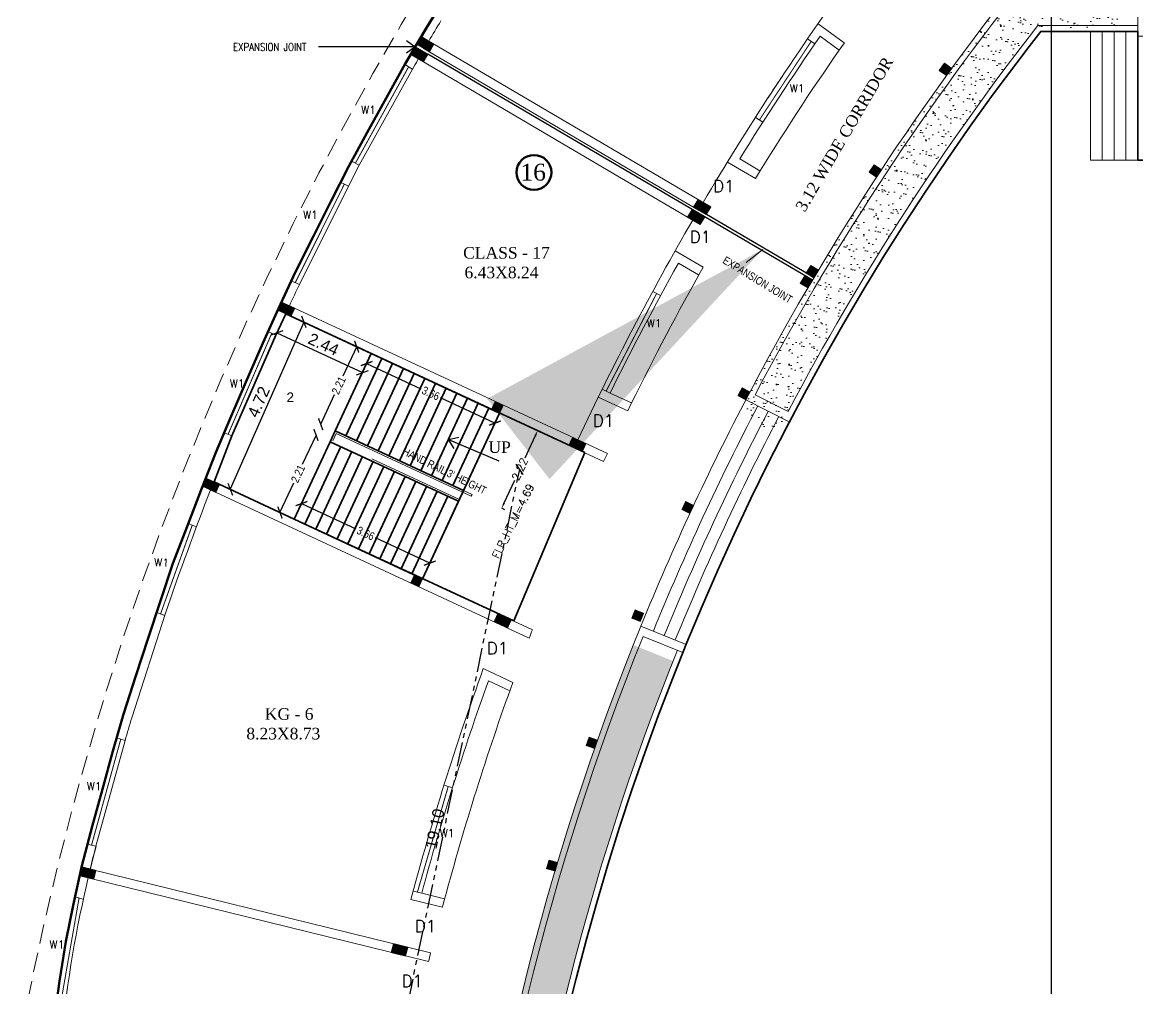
# Model space of a CAD drawing. Header units: metres. Extents: x 43 to 977, y 102 to 459.
# Drawn here: x 414.6 to 443.44, y 182.45 to 207.45 of the extents above; entities that cross this region are included whole.
import ezdxf

# ---------------------------------------------------------------- set-up
doc = ezdxf.new("R2010")
doc.units = ezdxf.units.M
doc.header["$MEASUREMENT"] = 0
doc.header["$PDMODE"] = 3
doc.linetypes.add('HIDDEN', pattern=[0.375, 0.25, -0.125])
doc.linetypes.add('PHANTOM2', pattern=[1.25, 0.625, -0.125, 0.125, -0.125, 0.125, -0.125])
doc.layers.get('0').update_dxf_attribs({"lineweight": 0})
doc.layers.get('Defpoints').update_dxf_attribs({"lineweight": 0})
for name, color, linetype, lineweight in [('BLK_1_FLR_0_BLT_UP_AREA_DEDUCT_EXISTING', 4, 'Continuous', 35), ('BLK_1_FLR_0_EXIT_WIDTH_STAIR', 4, 'Continuous', 35), ('BLK_1_FLR_0_STAIR_2', 4, 'Continuous', 35), ('BLK_1_FLR_0_STAIR_2_FLIGHT_1', 4, 'Continuous', 35), ('BLK_1_FLR_0_STAIR_2_FLIGHT_2', 4, 'Continuous', 35), ('BLK_1_FLR_0_STAIR_2_LANDING_1', 4, 'Continuous', 35), ('Column', 1, 'Continuous', 0), ('DIST_EXIT', 7, 'Continuous', 35), ('FURN', 30, 'Continuous', 0), ('HAT', 1, 'Continuous', 0), ('hatch', 7, 'Continuous', 0), ('Layer3', 5, 'Continuous', 0), ('main wall', 150, 'Continuous', 0), ('RTEXT', 4, 'Continuous', 0), ('Staircase', 140, 'Continuous', 0), ('TE', 9, 'Continuous', 0), ('TEXT', 130, 'Continuous', 0), ('WAL', 6, 'Continuous', 0), ('WALL', 7, 'Continuous', 0), ('WIN', 13, 'Continuous', 0)]:
    doc.layers.add(name, color=color, linetype=linetype, lineweight=lineweight)
doc.layers.add('BLK_1_FLR_0_BLT_UP_AREA_EXISTING', color=15, linetype='Continuous')
doc.styles.add('ARIAL', font='arial.ttf')
doc.styles.add('ARIAL NARROW', font='')
doc.styles.add('RTEXT', font='arial.ttf', dxfattribs={"width": 0.8, "height": 8})
doc.styles.get("Standard").update_dxf_attribs({"font": 'romans.shx'})
doc.styles.add('style2', font='romantic.ttf')
doc.styles.add('style4', font='swissek.ttf')
doc.styles.add('visa', font='swissc.ttf')
doc.styles.get('ARIAL NARROW').set_extended_font_data('Lydian BT')
doc.dimstyles.new('Copy of o3 400', dxfattribs={"dimscale": 0.23, "dimtxt": 0.9, "dimasz": 1, "dimexe": 5, "dimexo": 9, "dimgap": 0.23, "dimtad": 0, "dimlfac": 4, "dimzin": 3, "dimdsep": 46, "dimtxsty": 'visa', "dimblk": 'ARCHTICK', "dimcen": 0.09, "dimse1": 1, "dimse2": 1, "dimclrd": 7, "dimclre": 256, "dimclrt": 7, "dimadec": 0, "dimazin": 0, "dimtfac": 0.23, "dimtofl": 0, "dimtmove": 2, "dimatfit": 1, "dimldrblk": 'ARCHTICK', "dimfxl": 0, "dimtolj": 1, "dimtzin": 0, "dimarcsym": 0})
doc.dimstyles.new('Copy(2) of S-2', dxfattribs={"dimtxt": 10.5, "dimasz": 8, "dimexe": 2, "dimexo": 50, "dimgap": 5, "dimtad": 0, "dimtoh": 1, "dimdec": 1, "dimzin": 0, "dimdsep": 46, "dimlunit": 4, "dimtxsty": 'ARIAL NARROW', "dimcen": 0.09, "dimdle": 3, "dimse1": 1, "dimse2": 1, "dimclrd": 7, "dimclre": 13, "dimclrt": 7, "dimadec": 0, "dimazin": 0, "dimtfac": 1, "dimtdec": 1, "dimtofl": 0, "dimtmove": 0, "dimatfit": 3, "dimfxl": 0, "dimtolj": 1, "dimtzin": 0, "dimlwd": 13, "dimarcsym": 0})
doc.dimstyles.new('o3', dxfattribs={"dimscale": 0.23, "dimtxt": 0.9, "dimasz": 1, "dimexe": 5, "dimexo": 9, "dimgap": 0.23, "dimtad": 0, "dimzin": 3, "dimdsep": 46, "dimtxsty": 'visa', "dimblk": 'ARCHTICK', "dimcen": 0.09, "dimse1": 1, "dimse2": 1, "dimclrd": 7, "dimclre": 256, "dimclrt": 7, "dimadec": 0, "dimazin": 0, "dimtfac": 0.23, "dimtofl": 0, "dimtmove": 2, "dimatfit": 1, "dimldrblk": 'ARCHTICK', "dimfxl": 0, "dimtolj": 1, "dimtzin": 0, "dimarcsym": 0})
doc.dimstyles.new('OPEN SPACE', dxfattribs={"dimtxt": 0.3, "dimasz": 0.23, "dimexe": 0.1875, "dimexo": 0.0625, "dimgap": 0.09, "dimtad": 3, "dimzin": 0, "dimdsep": 46, "dimtxsty": 'ARIAL', "dimblk": 'OBLIQUE', "dimcen": 0.09, "dimse1": 1, "dimse2": 1, "dimclrd": 6, "dimclre": 6, "dimclrt": 7, "dimadec": 0, "dimazin": 0, "dimtfac": 0.5, "dimtix": 1, "dimtmove": 0, "dimatfit": 3, "dimfxl": 0, "dimtolj": 1, "dimtzin": 0, "dimarcsym": 0})
doc.dimstyles.new('STANDARD$0', dxfattribs={"dimtxt": 7, "dimasz": 3, "dimexe": 3, "dimexo": 1, "dimgap": 1.5, "dimtad": 1, "dimdec": 1, "dimzin": 1, "dimdsep": 46, "dimlunit": 4, "dimtxsty": 'Standard', "dimblk": 'OBLIQUE', "dimcen": 0.09375, "dimdle": 1, "dimclrd": 8, "dimclre": 8, "dimclrt": 7, "dimadec": 1, "dimazin": 0, "dimtfac": 1, "dimtdec": 1, "dimtix": 1, "dimtmove": 2, "dimatfit": 3, "dimldrblk": 'ARCHTICK', "dimfxl": 0, "dimfrac": 2, "dimtolj": 1, "dimtzin": 0, "dimarcsym": 0})

# ---------------------------------------------------------------- blocks, each defined once
blk = doc.blocks.new('_Oblique')
at = {"color": 0, "linetype": 'ByBlock', "lineweight": -2}
blk.add_line((-0.5, -0.5), (0.5, 0.5), dxfattribs=at)
blk = doc.blocks.new('*D658')
at = {"layer": 'BLK_1_FLR_0_STAIR_2_LANDING_1', "color": 2, "lineweight": -2}
blk.add_line((421.184, 199.411), (423.396, 198.384), dxfattribs=at)
at = {"layer": 'Defpoints', "color": 0, "lineweight": 80}
for p in [(421.413, 199.904), (423.625, 198.877), (423.396, 198.384)]:
    blk.add_point(p, dxfattribs=at)
at = {"layer": 'BLK_1_FLR_0_STAIR_2_LANDING_1', "color": 2, "lineweight": -2, "xscale": 0.23, "yscale": 0.23, "zscale": 0.23}
for p, rotation in [((421.184, 199.411), 155.0845876237592), ((423.396, 198.384), 335.0845876237592)]:
    blk.add_blockref('_Oblique', p, dxfattribs=dict(at, rotation=rotation))
at = {"layer": 'BLK_1_FLR_0_STAIR_2_LANDING_1', "color": 2, "lineweight": 35, "insert": (422.391, 199.116), "char_height": 0.3, "attachment_point": 5, "rotation": 335.0846, "style": 'ARIAL'}
blk.add_mtext('\\A1;2.44', dxfattribs=at)
blk = doc.blocks.new('*D659')
at = {"layer": 'BLK_1_FLR_0_STAIR_2_LANDING_1', "color": 1, "lineweight": -2}
blk.add_line((421.885, 199.692), (419.977, 195.369), dxfattribs=at)
at = {"layer": 'Defpoints', "color": 0, "lineweight": 80}
for p in [(421.597, 199.819), (419.689, 195.497), (419.977, 195.369)]:
    blk.add_point(p, dxfattribs=at)
at = {"layer": 'BLK_1_FLR_0_STAIR_2_LANDING_1', "color": 1, "lineweight": -2, "xscale": 0.23, "yscale": 0.23, "zscale": 0.23}
for p, rotation in [((421.885, 199.692), 66.18268140150745), ((419.977, 195.369), 246.1826814015075)]:
    blk.add_blockref('_Oblique', p, dxfattribs=dict(at, rotation=rotation))
at = {"layer": 'BLK_1_FLR_0_STAIR_2_LANDING_1', "color": 1, "lineweight": 35, "insert": (420.711, 197.628), "char_height": 0.3, "attachment_point": 5, "rotation": 66.1827, "style": 'ARIAL'}
blk.add_mtext('\\A1;4.72', dxfattribs=at)
blk = doc.blocks.new('_ArchTick')
at = {"color": 0, "const_width": 0.15}
blk.add_lwpolyline([(-0.5, -0.5), (0.5, 0.5)], dxfattribs=at)
blk = doc.blocks.new('*D660')
at = {"layer": 'BLK_1_FLR_0_STAIR_2_FLIGHT_2', "color": 2, "lineweight": -2, "ltscale": 20}
for p, q in [((422.196, 196.769), (421.84, 196.004)), ((421.264, 194.765), (421.62, 195.53))]:
    blk.add_line(p, q, dxfattribs=at)
at = {"layer": 'Defpoints', "color": 0, "lineweight": 30, "ltscale": 20}
for p in [(422.565, 196.597), (421.264, 194.765), (421.634, 194.593)]:
    blk.add_point(p, dxfattribs=at)
at = {"layer": 'BLK_1_FLR_0_STAIR_2_FLIGHT_2', "color": 2, "lineweight": -2, "ltscale": 20, "xscale": 0.23, "yscale": 0.23, "zscale": 0.23}
for p, rotation in [((422.196, 196.769), 65.07181215274097), ((421.264, 194.765), 245.0718121527409)]:
    blk.add_blockref('_ArchTick', p, dxfattribs=dict(at, rotation=rotation))
at = {"layer": 'BLK_1_FLR_0_STAIR_2_FLIGHT_2', "color": 2, "lineweight": 35, "ltscale": 20, "insert": (421.73, 195.767), "char_height": 0.207, "attachment_point": 5, "rotation": 65.0718, "style": 'visa'}
blk.add_mtext('\\A1;2.21', dxfattribs=at)
blk = doc.blocks.new('*D661')
at = {"layer": 'BLK_1_FLR_0_STAIR_2_FLIGHT_2', "color": 1, "lineweight": -2, "ltscale": 20}
for p, q in [((421.821, 194.995), (423.223, 194.343)), ((425.137, 193.454), (423.735, 194.106))]:
    blk.add_line(p, q, dxfattribs=at)
at = {"layer": 'Defpoints', "color": 0, "lineweight": 30, "ltscale": 20}
for p in [(421.634, 194.593), (425.137, 193.454), (424.951, 193.052)]:
    blk.add_point(p, dxfattribs=at)
at = {"layer": 'BLK_1_FLR_0_STAIR_2_FLIGHT_2', "color": 1, "lineweight": -2, "ltscale": 20, "xscale": 0.23, "yscale": 0.23, "zscale": 0.23}
for p, rotation in [((421.821, 194.995), 155.0769230768854), ((425.137, 193.454), 335.0769230768854)]:
    blk.add_blockref('_ArchTick', p, dxfattribs=dict(at, rotation=rotation))
at = {"layer": 'BLK_1_FLR_0_STAIR_2_FLIGHT_2', "color": 1, "lineweight": 35, "ltscale": 20, "insert": (423.479, 194.225), "char_height": 0.207, "attachment_point": 5, "rotation": 335.0769, "style": 'visa'}
blk.add_mtext('\\A1;3.66', dxfattribs=at)
blk = doc.blocks.new('*D662')
at = {"layer": 'BLK_1_FLR_0_STAIR_2_FLIGHT_1', "color": 2, "lineweight": -2, "ltscale": 20}
for p, q in [((423.247, 199.055), (422.892, 198.289)), ((422.317, 197.048), (422.672, 197.814))]:
    blk.add_line(p, q, dxfattribs=at)
at = {"layer": 'Defpoints', "color": 0, "lineweight": 30, "ltscale": 20}
for p in [(423.247, 199.055), (423.623, 198.881), (422.694, 196.873)]:
    blk.add_point(p, dxfattribs=at)
at = {"layer": 'BLK_1_FLR_0_STAIR_2_FLIGHT_1', "color": 2, "lineweight": -2, "ltscale": 20, "xscale": 0.23, "yscale": 0.23, "zscale": 0.23}
for p, rotation in [((423.247, 199.055), 65.15870146117858), ((422.317, 197.048), 245.1587014611786)]:
    blk.add_blockref('_ArchTick', p, dxfattribs=dict(at, rotation=rotation))
at = {"layer": 'BLK_1_FLR_0_STAIR_2_FLIGHT_1', "color": 2, "lineweight": 35, "ltscale": 20, "insert": (422.782, 198.052), "char_height": 0.207, "attachment_point": 5, "rotation": 65.1587, "style": 'visa'}
blk.add_mtext('\\A1;2.21', dxfattribs=at)
blk = doc.blocks.new('*D663')
at = {"layer": 'BLK_1_FLR_0_STAIR_2_FLIGHT_1', "color": 1, "lineweight": -2, "ltscale": 20}
for p, q in [((423.504, 198.618), (424.907, 197.966)), ((426.821, 197.077), (425.418, 197.728))]:
    blk.add_line(p, q, dxfattribs=at)
at = {"layer": 'Defpoints', "color": 0, "lineweight": 30, "ltscale": 20}
for p in [(423.625, 198.877), (426.941, 197.336), (426.821, 197.077)]:
    blk.add_point(p, dxfattribs=at)
at = {"layer": 'BLK_1_FLR_0_STAIR_2_FLIGHT_1', "color": 1, "lineweight": -2, "ltscale": 20, "xscale": 0.23, "yscale": 0.23, "zscale": 0.23}
for p, rotation in [((423.504, 198.618), 155.07692307377), ((426.821, 197.077), 335.07692307377)]:
    blk.add_blockref('_ArchTick', p, dxfattribs=dict(at, rotation=rotation))
at = {"layer": 'BLK_1_FLR_0_STAIR_2_FLIGHT_1', "color": 1, "lineweight": 35, "ltscale": 20, "insert": (425.163, 197.847), "char_height": 0.207, "attachment_point": 5, "rotation": 335.0769, "style": 'visa'}
blk.add_mtext('\\A1;3.66', dxfattribs=at)
blk = doc.blocks.new('*D664')
at = {"layer": 'BLK_1_FLR_0_EXIT_WIDTH_STAIR', "color": 1, "lineweight": -2}
for p, q in [((427.865, 196.75), (427.596, 196.169)), ((427.06, 195.012), (427.334, 195.603))]:
    blk.add_line(p, q, dxfattribs=at)
at = {"layer": 'BLK_1_FLR_0_EXIT_WIDTH_STAIR', "color": 0, "lineweight": -2}
for p, q in [((428.01, 196.85), (427.929, 196.888)), ((427.077, 194.836), (426.996, 194.874))]:
    blk.add_line(p, q, dxfattribs=at)
at = {"layer": 'BLK_1_FLR_0_EXIT_WIDTH_STAIR', "color": 1, "lineweight": 30}
for points in [[(427.842, 196.76), (427.888, 196.739), (427.929, 196.888)], [(427.037, 195.023), (427.083, 195.001), (426.996, 194.874)]]:
    blk.add_solid(points, dxfattribs=at)
at = {"layer": 'Defpoints', "color": 0, "lineweight": 30}
for p in [(427.929, 196.888), (428.121, 196.799), (427.188, 194.785)]:
    blk.add_point(p, dxfattribs=at)
at = {"layer": 'BLK_1_FLR_0_EXIT_WIDTH_STAIR', "color": 1, "lineweight": 30, "insert": (427.465, 195.886), "char_height": 0.2032, "attachment_point": 5, "rotation": 65.1587}
blk.add_mtext('\\A1;2.22', dxfattribs=at)
blk = doc.blocks.new('*D687')
at = {"layer": 'Defpoints', "color": 0, "lineweight": 80}
for p in [(427.462, 195.881), (427.462, 195.881), (423.552, 177.188)]:
    blk.add_point(p, dxfattribs=at)
at = {"layer": 'DIST_EXIT', "color": 7, "linetype": 'PHANTOM2', "lineweight": -2}
blk.add_line((423.552, 177.188), (427.462, 195.881), dxfattribs=at)
at = {"layer": 'DIST_EXIT', "color": 7, "lineweight": -2, "xscale": 0.23, "yscale": 0.23, "zscale": 0.23}
for p, rotation in [((427.462, 195.881), 78.18450841955746), ((423.552, 177.188), 258.1845084195574)]:
    blk.add_blockref('_Oblique', p, dxfattribs=dict(at, rotation=rotation))
at = {"layer": 'DIST_EXIT', "color": 7, "lineweight": 35, "insert": (425.269, 186.584), "char_height": 0.3, "attachment_point": 5, "rotation": 78.1845, "style": 'ARIAL'}
blk.add_mtext('\\A1;19.10', dxfattribs=at)

msp = doc.modelspace()

# ---------------------------------------------------------------- hatches: boundary and pattern name
at = {"layer": 'hatch'}
h = msp.add_hatch(dxfattribs=at)
h.set_pattern_fill('ANSI31', color=256, scale=0.025396, angle=59.540049, style=0)
h.set_pattern_definition([(104.540048734, (-3767.9887622, -3637.304698), (-0.00307285014, -0.0007969850187), [])])
h.paths.add_polyline_path([(424.91508, 207.07447), (424.79921, 206.87745), (425.12758, 206.68433), (425.24344, 206.88135)])
h = msp.add_hatch(dxfattribs=at)
h.set_pattern_fill('ANSI31', color=256, scale=0.025396, angle=59.540049, style=0)
h.set_pattern_definition([(104.540048734, (-3768.1425264, -3637.56643), (-0.00307285014, -0.0007969850187), [])])
h.paths.add_polyline_path([(424.76131, 206.81274), (424.64545, 206.61572), (424.97381, 206.4226), (425.08968, 206.61962)])
h = msp.add_hatch(dxfattribs=at)
h.set_pattern_fill('ANSI31', color=256, scale=0.025396, angle=54.00026, style=0)
h.set_pattern_definition([(99.00026034, (-4106.1224657, -3215.1790855), (-0.0031354366037, -0.0004966189759), [])])
h.paths.add_polyline_path([(438.44599, 206.38472), (438.31164, 206.19981), (438.49656, 206.06546), (438.6309, 206.25037)])
h = msp.add_hatch(dxfattribs=at)
h.set_pattern_fill('ANSI31', color=256, scale=0.025396, angle=56.686989, style=0)
h.set_pattern_definition([(101.686988574, (-3942.5633234, -3427.0717836), (-0.003108710956, -0.0006430468843), [])])
h.paths.add_polyline_path([(436.62352, 203.75787), (436.49798, 203.56686), (436.68899, 203.44133), (436.81452, 203.63234)])
h = msp.add_hatch(dxfattribs=at)
h.set_pattern_fill('ANSI31', color=256, scale=0.025396, angle=59.540049, style=0)
h.set_pattern_definition([(104.540048734, (-3760.8304612, -3641.5149003), (-0.00307285014, -0.0007969850187), [])])
h.paths.add_polyline_path([(432.07338, 202.86427), (431.95751, 202.66725), (432.28588, 202.47413), (432.40175, 202.67115)])
h = msp.add_hatch(dxfattribs=at)
h.set_pattern_fill('ANSI31', color=256, scale=0.025396, angle=59.540049, style=0)
h.set_pattern_definition([(104.540048734, (-3760.984301, -3641.776321), (-0.00307285014, -0.0007969850187), [])])
h.paths.add_polyline_path([(431.91954, 202.60284), (431.80367, 202.40582), (432.13204, 202.21271), (432.24791, 202.40973)])
h = msp.add_hatch(dxfattribs=at)
h.set_pattern_fill('ANSI31', color=256, scale=0.025396, angle=59.538529, style=0)
h.set_pattern_definition([(104.538529406, (-3758.1499794, -3643.040062), (-0.0030728712728, -0.0007969035348), [])])
h.paths.add_polyline_path([(434.98715, 201.15067), (434.87127, 200.95365), (435.06829, 200.83778), (435.18416, 201.0348)])
h = msp.add_hatch(dxfattribs=at)
h.set_pattern_fill('ANSI31', color=256, scale=0.025396, angle=59.538529, style=0)
h.set_pattern_definition([(104.538529406, (-3758.3052975, -3643.301697), (-0.0030728712728, -0.0007969035348), [])])
h.paths.add_polyline_path([(434.83183, 200.88903), (434.71595, 200.69202), (434.91297, 200.57614), (435.02884, 200.77316)])
h = msp.add_hatch(dxfattribs=at)
h.set_pattern_fill('ANSI31', color=256, scale=0.025396, angle=65.077304, style=0)
h.set_pattern_definition([(110.07730375, (-3381.083404, -4030.8165615), (-0.002981607753, -0.0010897744311), [])])
h.paths.add_polyline_path([(421.29942, 200.20916), (421.2031, 200.00188), (421.54857, 199.84135), (421.64489, 200.04863)])
h = msp.add_hatch(dxfattribs=at)
h.set_pattern_fill('ANSI31', color=256, scale=0.025396, angle=245.076923, style=0)
h.set_pattern_definition([(290.076923076, (4223.9596433, 4430.8421025), (0.0029816149933, 0.0010897546212), [])])
h.paths.add_polyline_path([(421.54871, 199.84165), (421.64503, 200.04893), (421.29956, 200.20946), (421.20324, 200.00217)])
h = msp.add_hatch(dxfattribs=at)
h.set_pattern_fill('ANSI31', color=256, scale=0.025396, angle=62.297451, style=0)
h.set_pattern_definition([(107.297450675, (-3570.0293322, -3843.5775636), (-0.0030309516406, -0.0009438883701), [])])
h.paths.add_polyline_path([(433.2126, 197.98839), (433.10634, 197.78603), (433.30871, 197.67977), (433.41496, 197.88214)])
h = msp.add_hatch(dxfattribs=at)
h.set_pattern_fill('ANSI31', color=256, scale=0.025396, angle=245.076923, style=0)
h.set_pattern_definition([(290.076923076, (4229.3522232, 4428.3363098), (0.0029816149933, 0.0010897546212), [])])
h.paths.add_polyline_path([(426.94129, 197.33585), (427.03761, 197.54313), (426.83033, 197.63945), (426.73401, 197.43217)])
h = msp.add_hatch(dxfattribs=at)
h.set_pattern_fill('ANSI31', color=256, scale=0.025396, angle=65.077304, style=0)
h.set_pattern_definition([(110.07730375, (-3373.552251, -4034.3163918), (-0.002981607753, -0.0010897744311), [])])
h.paths.add_polyline_path([(428.83057, 196.70933), (428.73426, 196.50205), (429.07972, 196.34152), (429.17604, 196.5488)])
h = msp.add_hatch(dxfattribs=at)
h.set_pattern_fill('ANSI31', color=256, scale=0.025396, angle=65.076923, style=0)
h.set_pattern_definition([(110.076923076, (-3383.0575674, -4035.3478113), (-0.0029816149933, -0.0010897546212), [])])
h.paths.add_polyline_path([(419.35337, 195.65265), (419.25705, 195.44537), (419.60252, 195.28484), (419.69883, 195.49212)])
h = msp.add_hatch(dxfattribs=at)
h.set_pattern_fill('ANSI31', color=256, scale=0.025396, angle=64.780439, style=0)
h.set_pattern_definition([(109.78043949, (-3392.6380202, -4016.1557265), (-0.0029872141099, -0.001074311391), [])])
h.paths.add_polyline_path([(431.75356, 195.04723), (431.65617, 194.84046), (431.86295, 194.74307), (431.96034, 194.94985)])
h = msp.add_hatch(dxfattribs=at)
h.set_pattern_fill('ANSI31', color=256, scale=0.025396, angle=245.076923, style=0)
h.set_pattern_definition([(290.076923076, (4227.2653374, 4423.8452366), (0.0029816149933, 0.0010897546212), [])])
h.paths.add_polyline_path([(424.8544, 192.84478), (424.95072, 193.05206), (424.74344, 193.14838), (424.64712, 192.9411)])
h = msp.add_hatch(dxfattribs=at)
h.set_pattern_fill('ANSI31', color=256, scale=0.025396, angle=65.02797, style=0)
h.set_pattern_definition([(110.02796996, (-3379.1266925, -4035.603213), (-0.0029825449837, -0.0010872067526), [])])
h.paths.add_polyline_path([(426.89779, 192.14695), (426.8013, 191.93975), (427.14663, 191.77892), (427.24312, 191.98612)])
h = msp.add_hatch(dxfattribs=at)
h.set_pattern_fill('ANSI31', color=256, scale=0.025396, angle=67.81361, style=0)
h.set_pattern_definition([(112.81360989, (-3165.749163, -4215.424613), (-0.002926183021, -0.0012308720609), [])])
h.paths.add_polyline_path([(430.45275, 192.24293), (430.36644, 192.03129), (430.57808, 191.94497), (430.66439, 192.15662)])
h = msp.add_hatch(dxfattribs=at)
h.set_pattern_fill('ANSI31', color=256, scale=0.025396, angle=70.615645, style=0)
h.set_pattern_definition([(115.615644957, (-2947.172707, -4389.246421), (-0.002862512998, -0.001372447609), [])])
h.paths.add_polyline_path([(429.25968, 188.95254), (429.18382, 188.73693), (429.39942, 188.66106), (429.47529, 188.87667)])
h = msp.add_hatch(dxfattribs=at)
h.set_pattern_fill('ANSI31', color=256, scale=0.025396, angle=73.428792, style=0)
h.set_pattern_definition([(118.428792364, (-2719.448649, -4552.6219555), (-0.002791705087, -0.001511282836), [])])
h.paths.add_polyline_path([(428.22156, 185.77161), (428.15637, 185.55254), (428.37544, 185.48735), (428.44063, 185.70642)])
h = msp.add_hatch(dxfattribs=at)
h.set_pattern_fill('ANSI31', color=256, scale=0.025396, angle=76.153846, style=0)
h.set_pattern_definition([(121.153846154, (-2502.550326, -4697.127311), (-0.002716696904, -0.0016423005312), [])])
h.paths.add_polyline_path([(416.13394, 185.59487), (416.07924, 185.37295), (416.44912, 185.28178), (416.50382, 185.50371)])
h = msp.add_hatch(dxfattribs=at)
h.set_pattern_fill('ANSI31', color=256, scale=0.025396, angle=76.153846, style=0)
h.set_pattern_definition([(121.153846154, (-2494.4870798, -4699.115058), (-0.002716696904, -0.0016423005312), [])])
h.paths.add_polyline_path([(424.19719, 183.60713), (424.14249, 183.3852), (424.51236, 183.29404), (424.56706, 183.51596)])
at = {"layer": 'WAL'}
h = msp.add_hatch(dxfattribs=at)
h.set_pattern_fill('AR-SAND', color=3, scale=0.203169, angle=52.91359, style=0)
h.set_pattern_definition([(89.5864096, (5852.66452, 1805.239), (0.320005175, 0.225855224), [0, -0.308817549, 0, -0.345388048, 0, -0.33015034]), (119.58641, (5852.6645, 1805.239), (0.24057161, 0.632589533), [0, -0.16659894, 0, -0.278342133, 0, -0.106663956]), (159.5864096, (5852.81522, 1805.03966), (-0.380611872, 0.505413953), [0, -0.10158472, 0, -0.365704992, 0, -0.477448184]), (169.58641, (5852.8152, 1805.03966), (-0.2260474, 0.59474261), [0, -0.05079236, 0, -0.23973994, 0, -0.274278744])])
h.paths.add_polyline_path([(440.27787, 208.41661), (441.79285, 208.41661), (442.90169, 207.30776), (440.81674, 207.30776, 0.04675437), (434.09962, 196.79587), (433.11188, 197.29978, -0.04877166)])
h.paths.add_polyline_path([(442.90943, 207.30776), (442.90943, 208.41661), (441.79285, 208.41661), (442.90169, 207.30776)])
h = msp.add_hatch(dxfattribs=at)
h.set_pattern_fill('AR-SAND', color=3, scale=0.203169, angle=52.91359, style=0)
h.set_pattern_definition([(90.4135904, (-4946.19525, 1805.239), (-0.320005175, 0.225855224), [0, -0.308817549, 0, -0.345388048, 0, -0.33015034]), (60.41359, (-4946.19525, 1805.239), (-0.24057161, 0.632589533), [0, -0.16659894, 0, -0.278342133, 0, -0.106663956]), (20.4135904, (-4946.34594, 1805.03966), (0.380611872, 0.505413953), [0, -0.10158472, 0, -0.365704992, 0, -0.477448184]), (10.41359, (-4946.34594, 1805.03966), (0.2260474, 0.59474261), [0, -0.05079236, 0, -0.23973994, 0, -0.274278744])])
h.paths.add_polyline_path([(431.42813, 190.92263), (430.39922, 191.33602, 0.07140147), (425.88212, 172.5609), (426.98647, 172.46104, -0.07137343)])

# ---------------------------------------------------------------- linework, layer by layer
at = {"color": 1, "lineweight": 80, "ltscale": 20}
msp.add_circle((427.82977, 203.56185), 0.4511, dxfattribs=at)
at = {"layer": 'BLK_1_FLR_0_BLT_UP_AREA_DEDUCT_EXISTING', "color": 26, "lineweight": 35}
msp.add_lwpolyline([(457.15733, 203.88305), (443.44007, 203.88305), (443.44007, 207.2088), (440.9328, 207.2088), (440.63112, 206.81868), (440.31341, 206.40129), (439.70641, 205.58442), (439.11195, 204.75838), (438.53015, 203.92337), (437.96117, 203.07958), (437.40513, 202.2272), (436.86216, 201.36644), (436.33238, 200.4975), (435.81593, 199.62057), (435.31291, 198.73587), (434.82345, 197.84359), (434.34767, 196.94395), (433.88566, 196.03715), (433.43755, 195.12341), (433.00343, 194.20294), (432.58341, 193.27595), (432.17758, 192.34267), (431.78603, 191.40329), (431.40887, 190.45806), (431.04617, 189.50717), (430.69802, 188.55087), (430.36451, 187.58936), (430.0457, 186.62288), (429.74168, 185.65164), (429.45251, 184.67588), (429.17827, 183.69582), (428.91901, 182.71169), (428.67479, 181.72372)], dxfattribs=at)
msp.add_lwpolyline([(420.01622, 196.74822), (421.15631, 199.35116), (421.4133, 199.90421), (429.14589, 196.31445), (427.30915, 191.95876), (421.63412, 194.59284), (419.56063, 195.55633)], close=True, dxfattribs=at)
at = {"layer": 'BLK_1_FLR_0_BLT_UP_AREA_EXISTING', "color": 26, "lineweight": 50}
msp.add_lwpolyline([(415.43742, 181.69714), (415.56238, 182.642), (415.72967, 183.66529), (415.9216, 184.64569), (416.14198, 185.62342), (416.40606, 186.64401), (416.67201, 187.60739), (416.94306, 188.58928), (417.22212, 189.54644), (417.5401, 190.53762), (417.85309, 191.51326), (418.17291, 192.47815), (418.49269, 193.44746), (418.86318, 194.40142), (419.22472, 195.3496), (419.60758, 196.31897), (420.00121, 197.25732), (420.38271, 198.13888), (420.81937, 199.14793), (421.22191, 200.04235), (421.6601, 200.97008), (422.12993, 201.91202), (422.56783, 202.78994), (423.04381, 203.72256), (423.52074, 204.59408), (424.01265, 205.48608), (424.50519, 206.36748), (425.02262, 207.25616), (425.55449, 208.12661)], dxfattribs=at)
at = {"layer": 'BLK_1_FLR_0_STAIR_2', "color": 1, "lineweight": 35, "ltscale": 20}
msp.add_lwpolyline([(420.01634, 196.74852), (421.15643, 199.35147), (421.41341, 199.90451), (426.94129, 197.33585), (424.95058, 193.05176), (421.63424, 194.59314), (419.56075, 195.55664)], close=True, dxfattribs=at)
at = {"layer": 'BLK_1_FLR_0_STAIR_2_FLIGHT_1', "color": 7, "lineweight": 35, "ltscale": 20}
msp.add_line((426.94129, 197.33585), (426.01022, 195.33214), dxfattribs=at)
msp.add_lwpolyline([(422.69373, 196.87323), (423.62467, 198.87664), (426.94115, 197.33556), (426.01022, 195.33214)], close=True, dxfattribs=at)
for points in [[(422.69373, 196.87323), (423.62467, 198.87664)], [(422.97011, 196.7448), (423.90104, 198.74822)], [(423.24648, 196.61638), (424.17741, 198.61979)], [(423.52285, 196.48796), (424.45379, 198.49137)], [(423.79923, 196.35953), (424.73016, 198.36295)], [(424.0756, 196.23111), (425.00654, 198.23452)], [(424.35197, 196.10269), (425.28291, 198.1061)], [(424.62835, 195.97426), (425.55928, 197.97768)], [(424.90472, 195.84584), (425.83566, 197.84925)], [(425.1811, 195.71741), (426.11203, 197.72083)], [(425.45747, 195.58899), (426.3884, 197.5924)], [(425.73384, 195.46057), (426.66478, 197.46398)]]:
    msp.add_lwpolyline(points, dxfattribs=at)
at = {"layer": 'BLK_1_FLR_0_STAIR_2_FLIGHT_2', "color": 7, "lineweight": 35, "ltscale": 20}
msp.add_lwpolyline([(421.6341, 194.59285), (422.56531, 196.59685), (425.88179, 195.05577), (424.95072, 193.05206)], close=True, dxfattribs=at)
for points in [[(421.63437, 194.59344), (422.56531, 196.59685)], [(421.91075, 194.46502), (422.84168, 196.46843)], [(422.18712, 194.33659), (423.11806, 196.34001)], [(422.46349, 194.20817), (423.39443, 196.21158)], [(422.73987, 194.07975), (423.6708, 196.08316)], [(423.01624, 193.95132), (423.94718, 195.95474)], [(423.29262, 193.8229), (424.22355, 195.82631)], [(423.56899, 193.69447), (424.49992, 195.69789)], [(423.84536, 193.56605), (424.7763, 195.56946)], [(424.12174, 193.43763), (425.05267, 195.44104)], [(424.39811, 193.3092), (425.32905, 195.31262)], [(424.67448, 193.18078), (425.60542, 195.18419)], [(424.95086, 193.05236), (425.88179, 195.05577)]]:
    msp.add_lwpolyline(points, dxfattribs=at)
at = {"layer": 'BLK_1_FLR_0_STAIR_2_LANDING_1', "color": 7, "lineweight": 35, "ltscale": 20}
msp.add_lwpolyline([(423.62467, 198.87664), (421.41328, 199.90422), (421.15643, 199.35147), (420.01634, 196.74852), (419.56075, 195.55664), (421.63424, 194.59314), (422.56531, 196.59685), (422.69373, 196.87323)], close=True, dxfattribs=at)
at = {"layer": 'Column'}
for points in [[(424.79921, 206.87745), (424.91508, 207.07447), (425.24344, 206.88135), (425.12758, 206.68433)], [(424.64545, 206.61572), (424.76131, 206.81274), (425.08968, 206.61962), (424.97381, 206.4226)], [(438.31164, 206.19981), (438.44599, 206.38472), (438.6309, 206.25037), (438.49656, 206.06546)], [(436.49798, 203.56686), (436.62352, 203.75787), (436.81452, 203.63234), (436.68899, 203.44133)], [(431.95751, 202.66725), (432.07338, 202.86427), (432.40175, 202.67115), (432.28588, 202.47413)], [(431.80367, 202.40582), (431.91954, 202.60284), (432.24791, 202.40973), (432.13204, 202.21271)], [(434.87127, 200.95365), (434.98715, 201.15067), (435.18416, 201.0348), (435.06829, 200.83778)], [(434.71595, 200.69202), (434.83183, 200.88903), (435.02884, 200.77316), (434.91297, 200.57614)], [(421.2031, 200.00188), (421.29942, 200.20916), (421.64489, 200.04863), (421.54857, 199.84135)], [(421.64503, 200.04893), (421.54871, 199.84165), (421.20324, 200.00217), (421.29956, 200.20946)], [(433.10634, 197.78603), (433.2126, 197.98839), (433.41496, 197.88214), (433.30871, 197.67977)], [(427.03761, 197.54313), (426.94129, 197.33585), (426.73401, 197.43217), (426.83033, 197.63945)], [(428.73426, 196.50205), (428.83057, 196.70933), (429.17604, 196.5488), (429.07972, 196.34152)], [(419.25705, 195.44537), (419.35337, 195.65265), (419.69883, 195.49212), (419.60252, 195.28484)], [(431.65617, 194.84046), (431.75356, 195.04723), (431.96034, 194.94985), (431.86295, 194.74307)], [(424.95072, 193.05206), (424.8544, 192.84478), (424.64712, 192.9411), (424.74344, 193.14838)], [(426.8013, 191.93975), (426.89779, 192.14695), (427.24312, 191.98612), (427.14663, 191.77892)], [(430.36483, 192.03194), (430.45114, 192.24359), (430.66278, 192.15727), (430.57647, 191.94563)], [(429.18382, 188.73693), (429.25968, 188.95254), (429.47529, 188.87667), (429.39942, 188.66106)], [(428.15637, 185.55254), (428.22156, 185.77161), (428.44063, 185.70642), (428.37544, 185.48735)], [(416.07924, 185.37295), (416.13394, 185.59487), (416.50382, 185.50371), (416.44912, 185.28178)], [(424.14249, 183.3852), (424.19719, 183.60713), (424.56706, 183.51596), (424.51236, 183.29404)]]:
    msp.add_lwpolyline(points, close=True, dxfattribs=at)
at = {"layer": 'FURN'}
for start, end in [(145.2603953, 148.4625379), (149.6306782, 149.6402621), (150.6143852, 153.8165278)]:
    msp.add_arc((494.07401, 166.26667), 71.00589, start, end, dxfattribs=at)
at = {"layer": 'Layer3', "lineweight": -3, "ltscale": 5}
msp.add_line((441.21155, 136.91335), (441.21155, 249.86575), dxfattribs=at)
at = {"layer": 'main wall', "linetype": 'HIDDEN', "lineweight": -3, "ltscale": 50}
for p, q in [((435.02875, 200.77264), (425.08907, 206.61858)), ((435.06968, 200.84207), (432.28815, 202.478))]:
    msp.add_line(p, q, dxfattribs=at)
at = {"layer": 'Staircase'}
for p, q in [((440.85842, 207.36118), (443.44007, 207.36118)), ((440.9328, 207.2088), (443.44007, 207.2088)), ((442.22105, 207.21415), (442.22105, 203.88305)), ((442.52581, 207.21415), (442.52581, 203.88305)), ((442.83056, 207.21415), (442.83056, 203.88305)), ((443.13531, 207.21415), (443.13531, 203.88305)), ((443.44007, 207.21415), (443.44007, 203.88305)), ((443.44007, 203.88305), (442.22105, 203.88305)), ((457.15733, 203.88305), (443.44007, 203.88305)), ((424.45393, 198.49167), (423.52285, 196.48796)), ((424.7303, 198.36324), (423.79923, 196.35953)), ((425.00667, 198.23482), (424.0756, 196.23111)), ((425.28305, 198.1064), (424.35197, 196.10269)), ((425.55942, 197.97797), (424.62835, 195.97426)), ((425.83579, 197.84955), (424.90472, 195.84584)), ((426.11217, 197.72112), (425.1811, 195.71741)), ((426.38854, 197.5927), (425.45747, 195.58899)), ((433.30883, 197.6797), (434.43235, 197.10652)), ((433.55076, 197.81287), (434.40283, 197.37817)), ((426.66491, 197.46428), (425.73384, 195.46057)), ((422.56531, 196.59685), (422.69373, 196.87323)), ((422.63277, 196.62151), (422.71839, 196.80576)), ((426.23212, 195.22903), (422.69373, 196.87323)), ((422.71839, 196.80576), (426.20878, 195.18387)), ((425.9032, 195.10183), (425.88179, 195.05577)), ((426.20878, 195.18387), (426.23212, 195.22903)), ((430.59463, 191.82171), (431.76494, 191.35152)), ((430.65025, 191.55304), (431.67916, 191.13966))]:
    msp.add_line(p, q, dxfattribs=at)
at = {"layer": 'Staircase', "linetype": 'HIDDEN', "ltscale": 10}
for p, q in [((423.6248, 198.87694), (422.69373, 196.87323)), ((423.90118, 198.74851), (422.97011, 196.7448)), ((424.17755, 198.62009), (423.24648, 196.61638)), ((422.56531, 196.59685), (421.63424, 194.59314)), ((422.84168, 196.46843), (421.91061, 194.46472)), ((425.9032, 195.10183), (422.63277, 196.62151)), ((423.11806, 196.34001), (422.18698, 194.3363)), ((423.39443, 196.21158), (422.46336, 194.20787)), ((423.6708, 196.08316), (422.73973, 194.07945)), ((423.94718, 195.95474), (423.0161, 193.95103)), ((424.22355, 195.82631), (423.29248, 193.8226)), ((424.95072, 193.05206), (419.56075, 195.55664)), ((424.49992, 195.69789), (423.56885, 193.69418)), ((424.7763, 195.56946), (423.84523, 193.56575)), ((425.05267, 195.44104), (424.1216, 193.43733)), ((425.32905, 195.31262), (424.39797, 193.30891)), ((425.60542, 195.18419), (424.67435, 193.18048)), ((425.88179, 195.05577), (424.95072, 193.05206))]:
    msp.add_line(p, q, dxfattribs=at)
msp.add_lwpolyline([(425.88179, 195.05577), (422.56531, 196.59685)], dxfattribs=at)
at = {"layer": 'Staircase', "linetype": 'HIDDEN', "ltscale": 2}
msp.add_arc((494.07818, 166.26132), 80.9104, 135.9220173, 169.1952229, dxfattribs=at)
at = {"layer": 'Staircase'}
for radius, start, end in [(67.95835, 141.552009, 152.4174914), (67.80597, 141.6141598, 152.2230979), (66.84951, 142.0095011, 152.2123967), (66.69713, 142.0733303, 152.4070247), (67.95836, 152.3272587, 157.8589496), (67.6114, 152.414651, 157.8589496), (67.30664, 152.4121319, 157.8578061), (67.00189, 152.4095899, 157.8566523), (66.69713, 152.4070247, 158.1114833), (67.95835, 157.8602389, 174.6404746), (67.80597, 158.055376, 174.446902), (66.84951, 158.0519726, 174.4413751), (66.69713, 157.8554879, 174.6368307)]:
    msp.add_arc((493.54337, 166.21325), radius, start, end, dxfattribs=at)
at = {"layer": 'WALL'}
for p, q in [((435.85547, 206.91686), (435.17734, 207.40956)), ((435.72489, 206.72921), (435.23167, 207.08756)), ((432.20471, 202.78714), (425.1121, 206.95859)), ((435.09461, 206.88927), (434.90356, 207.01483)), ((435.72489, 206.72921), (435.85924, 206.91412)), ((432.08883, 202.59012), (424.99623, 206.76157)), ((424.68998, 206.23458), (424.49021, 206.35207)), ((433.74604, 204.85814), (433.55502, 204.98368)), ((432.95313, 204.02635), (432.94916, 204.02868)), ((433.67168, 203.60374), (433.15019, 203.91045)), ((423.03186, 203.20829), (423.31563, 203.74771)), ((423.31563, 203.74771), (423.11273, 203.8542)), ((433.55581, 203.40672), (432.83329, 203.83167)), ((423.03186, 203.20829), (422.82947, 203.31451)), ((432.40172, 202.67126), (432.40172, 202.67126)), ((431.36952, 201.33379), (431.36555, 201.33612)), ((432.20395, 201.10819), (431.48143, 201.53314)), ((432.08807, 200.91118), (431.56659, 201.21789)), ((421.76644, 200.66425), (421.55627, 200.76191)), ((431.10478, 200.37886), (430.90238, 200.48509)), ((429.63251, 196.08495), (421.41038, 199.90556)), ((429.72883, 196.29223), (421.5067, 200.11284)), ((421.15643, 199.35147), (420.94626, 199.44913)), ((429.80146, 197.85471), (429.59129, 197.95238)), ((430.35434, 197.59781), (429.80146, 197.85471)), ((426.94129, 197.33585), (427.03761, 197.54313)), ((430.25379, 197.39249), (429.49363, 197.74572)), ((430.35434, 197.59781), (430.25379, 197.39249)), ((419.27031, 195.43956), (419.80527, 196.83446)), ((420.01634, 196.74852), (419.47894, 195.34262)), ((420.01634, 196.74852), (419.80527, 196.83446)), ((427.7915, 191.73166), (419.55241, 195.56016)), ((427.70968, 191.51765), (419.46893, 195.34691)), ((418.88752, 194.47613), (419.10472, 194.39464)), ((418.06772, 192.17972), (418.28304, 192.09894)), ((427.28464, 190.37096), (426.52165, 190.7255)), ((427.18832, 190.16368), (426.65201, 190.41288)), ((417.25845, 188.87081), (417.03887, 188.93633)), ((417.25845, 188.87081), (417.03887, 188.93633)), ((417.25845, 188.87081), (417.03887, 188.93633)), ((429.25827, 188.94855), (429.47384, 188.87231)), ((425.80037, 188.63328), (425.79603, 188.63481)), ((425.72403, 187.64529), (425.50499, 187.71065)), ((416.50483, 186.13121), (416.27981, 186.18667)), ((416.50483, 186.13121), (416.27981, 186.18667)), ((416.50483, 186.13121), (416.27981, 186.18667)), ((425.15886, 183.37043), (416.35587, 185.54017)), ((425.10416, 183.14851), (416.30117, 185.31825)), ((424.92994, 184.91776), (424.70492, 184.97322)), ((425.52188, 184.77186), (424.92994, 184.91776)), ((416.17952, 184.7584), (415.95986, 184.82394)), ((425.46266, 184.55105), (424.64879, 184.75165)), ((425.52188, 184.77186), (425.46266, 184.55105))]:
    msp.add_line(p, q, dxfattribs=at)
at = {"layer": 'WALL', "ltscale": 20}
msp.add_line((431.80367, 202.40582), (424.97381, 206.4226), dxfattribs=at)
at = {"layer": 'WALL', "color": 7}
msp.add_lwpolyline([(443.44007, 208.486), (443.66863, 208.486), (443.66863, 207.08856), (443.44007, 207.08856)], close=True, dxfattribs=at)
at = {"layer": 'WALL'}
for centre, radius, start, end in [((494.07401, 166.26667), 71.84397, 144.0911409, 149.4470297), ((494.07401, 166.26667), 80.3009, 149.0220197, 149.4597818), ((494.07401, 166.26667), 80.07233, 149.0205455, 149.4566864), ((494.07401, 166.26667), 71.6154, 145.2496665, 148.288795), ((494.07401, 166.26667), 80.3009, 149.6735115, 150.0549033), ((494.07401, 166.26667), 80.07233, 149.6738924, 150.0563776), ((501.15898, 161.64901), 80.3009, 146.4700089, 146.9049024), ((494.07401, 166.26667), 80.3009, 152.0902456, 152.5251391), ((494.07401, 166.26667), 71.84397, 149.8715794, 154.9857822), ((494.07401, 166.26667), 71.6154, 150.7881281, 153.8272565), ((494.07401, 166.26667), 80.3009, 154.5604813, 155.5933649), ((494.07401, 166.26667), 80.07233, 154.5590071, 154.9951479), ((494.07401, 166.26667), 80.07233, 155.1586982, 155.5948391), ((494.07401, 166.26667), 71.00589, 154.9847064, 155.1691397), ((494.07401, 166.26667), 80.3009, 158.6943695, 161.1318264), ((494.07401, 166.26667), 80.07233, 158.7047093, 161.1333006), ((492.11522, 161.6486), 71.84397, 155.1191109, 155.1193704), ((492.11522, 161.6486), 71.6154, 155.1194018, 155.1196621), ((494.07401, 166.26667), 71.00589, 158.9837863, 159.1686698), ((494.07401, 166.26667), 71.84397, 160.0960887, 165.0904748), ((494.07401, 166.26667), 71.6154, 160.2957472, 164.9041796), ((494.07401, 166.26667), 71.00589, 160.155484, 164.9041796), ((494.07401, 166.26667), 80.3009, 163.1671686, 163.6020621), ((494.07401, 166.26667), 80.3009, 163.1671686, 163.6020621), ((494.07401, 166.26667), 80.07233, 163.1665479, 163.6026828), ((494.07401, 166.26667), 80.07233, 163.1665479, 163.6026828), ((447.77448, 177.90111), 32.55911, 165.258761, 180.0058), ((447.77448, 177.90111), 32.33054, 165.258761, 180.066072), ((447.80456, 177.99027), 32.56967, 165.425781, 167.888378), ((494.07401, 166.26667), 80.07233, 165.6359301, 166.072071), ((494.07401, 166.26667), 71.00589, 166.0616295, 166.2460628)]:
    msp.add_arc(centre, radius, start, end, dxfattribs=at)
at = {"layer": 'WIN', "color": 7}
for p, q in [((423.11273, 203.8542), (424.49021, 206.35207)), ((424.68998, 206.23458), (423.31563, 203.74771)), ((421.55627, 200.76191), (422.82947, 203.31451)), ((423.03186, 203.20829), (421.76644, 200.66425)), ((420.94914, 199.44779), (419.81628, 196.82998)), ((420.02851, 196.74357), (421.15643, 199.35147)), ((418.08507, 192.23638), (417.21371, 189.52023)), ((418.08507, 192.23638), (417.21371, 189.52023)), ((417.43273, 189.45487), (418.30369, 192.15946)), ((417.43273, 189.45487), (418.30369, 192.15946)), ((417.03887, 188.93633), (416.27981, 186.18667)), ((417.03887, 188.93633), (416.27981, 186.18667)), ((417.03887, 188.93633), (416.27981, 186.18667)), ((416.50483, 186.13121), (417.25845, 188.87081)), ((416.50483, 186.13121), (417.25845, 188.87081)), ((416.50483, 186.13121), (417.25845, 188.87081))]:
    msp.add_line(p, q, dxfattribs=at)
at = {"layer": 'WIN', "const_width": 0.0254}
for points in [[(434.99908, 206.95205), (433.65731, 204.91645)], [(423.21418, 203.80096), (424.5901, 206.29333)], [(422.93067, 203.2614), (421.66136, 200.71308)], [(431.00358, 200.43198), (429.69637, 197.90355)], [(421.05134, 199.4003), (419.92239, 196.78677)], [(418.17538, 192.13933), (418.99612, 194.43538)], [(416.39232, 186.15894), (417.14866, 188.90357)], [(416.39232, 186.15894), (417.14866, 188.90357)], [(416.39232, 186.15894), (417.14866, 188.90357)], [(424.81743, 184.94549), (425.61451, 187.67797)], [(415.59295, 182.0617), (416.06965, 184.79118)]]:
    msp.add_lwpolyline(points, dxfattribs=at)

# ---------------------------------------------------------------- texts
at = {"lineweight": 80, "ltscale": 20, "insert": (421.43287, 197.86981), "char_height": 0.25, "attachment_point": 1, "style": 'style4'}
msp.add_mtext_dynamic_manual_height_columns('2', width=0.852409, gutter_width=50, heights=[0], dxfattribs=at)
at = {"layer": 'BLK_1_FLR_0_STAIR_2', "color": 1, "lineweight": 35, "ltscale": 20, "insert": (427.19998, 194.58537), "char_height": 0.2, "width": 2.4, "attachment_point": 2, "rotation": 63.72166}
msp.add_mtext('FLR_HT_M=4.69', dxfattribs=at)
at = {"layer": 'RTEXT', "style": 'RTEXT', "width": 0.8}
for s, rotation, p in [('EXPANSION JOINT', 328.604085, (432.6896, 201.22987)), ("HAND RAIL 3' HEIGHT", 333.724584, (424.41667, 196.27238))]:
    msp.add_text(s, height=0.2031694, rotation=rotation, dxfattribs=at).set_placement(p)
at = {"layer": 'TEXT', "lineweight": -3, "width": 0.8}
msp.add_text('EXPANSION JOINT', height=0.2031694, dxfattribs=at).set_placement((420.05114, 206.70623))
at = {"layer": 'TEXT', "color": 1, "style": 'style2'}
msp.add_text('16', height=0.436836, dxfattribs=at).set_placement((427.48067, 203.35101))
at = {"layer": 'TEXT', "color": 4, "style": 'style2'}
for s, p in [('CLASS - 17', (425.99957, 201.33232)), ('6.43X8.24', (426.03511, 200.82439)), ('UP', (426.65356, 196.30523)), ('KG - 6', (420.87278, 189.40233)), ('8.23X8.73', (420.39444, 188.89441))]:
    msp.add_text(s, height=0.3, dxfattribs=at).set_placement(p)
at = {"layer": 'TEXT', "color": 4, "insert": (434.57454, 202.66947), "char_height": 0.3, "width": 13.116707, "attachment_point": 1, "rotation": 59.61693, "style": 'style2'}
msp.add_mtext('3.12 WIDE CORRIDOR', dxfattribs=at)
at = {"layer": 'WALL'}
for s, height, p in [('W1', 0.203169, (434.44231, 205.63666)), ('W1', 0.203169, (423.36128, 205.07796)), ('D1', 0.313036, (432.46368, 203.05085)), ('W1', 0.203169, (421.8641, 202.36446)), ('D1', 0.313036, (431.85817, 201.73818)), ('W1', 0.203169, (430.74871, 199.55493)), ('W1', 0.203169, (419.96489, 198.00125)), ('D1', 0.313036, (429.35159, 196.98418)), ('D1', 0.313036, (426.61329, 191.09698)), ('W1', 0.203169, (416.27137, 187.58294)), ('W1', 0.203169, (416.27137, 187.58294)), ('W1', 0.203169, (416.27137, 187.58294)), ('W1', 0.203169, (425.39498, 186.36949)), ('D1', 0.313036, (424.7501, 183.90515)), ('W1', 0.203169, (415.30693, 183.4857)), ('D1', 0.313036, (424.40861, 182.48919))]:
    msp.add_text(s, height=height, dxfattribs=at).set_placement(p)
msp.add_text('W1', height=0.203169, rotation=358.047321, dxfattribs=at).set_placement((418.00766, 193.37738))

# ---------------------------------------------------------------- dimensions: what is measured, and where the dimension line sits
at = {"layer": 'BLK_1_FLR_0_EXIT_WIDTH_STAIR', "color": 1, "lineweight": 30}
dim = msp.add_linear_dim(base=(427.92866, 196.88799), p1=(427.18825, 194.78474), p2=(428.12076, 196.79906), angle=65.158701, dimstyle='STANDARD$0', override={"dimscale": 0.001, "dimtxt": 203.2, "dimasz": 152.5, "dimexe": 0, "dimexo": 0, "dimgap": 2.286, "dimtad": 0, "dimtoh": 1, "dimdec": 2, "dimzin": 0, "dimlunit": 2, "dimpost": '', "dimcen": 2.286, "dimdle": 0, "dimclrd": 1, "dimclre": 0, "dimclrt": 1, "dimadec": 0, "dimtdec": 2, "dimtix": 0, "dimtofl": 0, "dimtmove": 0, "dimfxl": 89.5, "dimfxlon": 1, "dimfrac": 0}, dxfattribs=at)
dim.commit()
dim.dimension.update_dxf_attribs({"geometry": '*D664', "text_midpoint": (427.46474, 195.88586), "dimtype": 161})
at = {"layer": 'BLK_1_FLR_0_STAIR_2_FLIGHT_1', "color": 2, "lineweight": 35, "ltscale": 20}
for p1, p2, distance, override, picture, middle in [((422.69373, 196.87323), (423.62327, 198.88112), 0.41498, {"dimpost": '\\X', "dimsd2": 0, "dimclrd": 2, "dimclrt": 2, "dimfxl": 4, "dimfxlon": 1}, '*D662', (422.78192, 198.05151)), ((423.62467, 198.87664), (426.94115, 197.33556), -0.28562, {"dimpost": '\\X', "dimclrd": 1, "dimclrt": 1, "dimfxl": 4, "dimfxlon": 1}, '*D663', (425.16255, 197.84708))]:
    dim = msp.add_aligned_dim(p1=p1, p2=p2, distance=distance, dimstyle='o3', override=override, dxfattribs=at)
    dim.commit()
    dim.dimension.update_dxf_attribs({"geometry": picture, "text_midpoint": middle})
at = {"layer": 'BLK_1_FLR_0_STAIR_2_FLIGHT_2', "color": 2, "lineweight": 35, "ltscale": 20}
dim = msp.add_aligned_dim(p1=(422.56531, 196.59685), p2=(421.63406, 194.59323), distance=-0.40774, dimstyle='o3', override={"dimpost": '\\X', "dimclrd": 2, "dimclrt": 2, "dimfxl": 4, "dimfxlon": 1}, dxfattribs=at)
dim.commit()
dim.dimension.update_dxf_attribs({"geometry": '*D660', "text_midpoint": (421.72993, 195.7669)})
at = {"layer": 'BLK_1_FLR_0_STAIR_2_FLIGHT_2', "color": 1, "lineweight": 35, "ltscale": 20}
dim = msp.add_aligned_dim(p1=(421.63406, 194.59323), p2=(424.95072, 193.05206), distance=0.44314, dimstyle='o3', override={"dimpost": '\\X', "dimclrd": 1, "dimclrt": 1, "dimfxl": 4, "dimfxlon": 1}, dxfattribs=at)
dim.commit()
dim.dimension.update_dxf_attribs({"geometry": '*D661', "text_midpoint": (423.47913, 194.22451)})
at = {"layer": 'BLK_1_FLR_0_STAIR_2_LANDING_1', "color": 2, "lineweight": 35}
dim = msp.add_aligned_dim(p1=(421.41329, 199.90421), p2=(423.6248, 198.87694), distance=-0.54353, dimstyle='OPEN SPACE', override={"dimpost": '\\X', "dimclrd": 2, "dimclrt": 2}, dxfattribs=at)
dim.commit()
dim.dimension.update_dxf_attribs({"geometry": '*D658', "text_midpoint": (422.39144, 199.11585)})
at = {"layer": 'BLK_1_FLR_0_STAIR_2_LANDING_1', "color": 1, "lineweight": 35}
dim = msp.add_aligned_dim(p1=(421.59661, 199.81903), p2=(419.68873, 195.49681), distance=0.31547, dimstyle='OPEN SPACE', override={"dimpost": '\\X', "dimclrd": 1, "dimclrt": 1}, dxfattribs=at)
dim.commit()
dim.dimension.update_dxf_attribs({"geometry": '*D659', "text_midpoint": (420.71115, 197.62769)})
at = {"layer": 'DIST_EXIT', "color": 7, "lineweight": 35}
dim = msp.add_aligned_dim(p1=(423.5519, 177.18751), p2=(427.46241, 195.88083), distance=0, dimstyle='OPEN SPACE', override={"dimpost": '\\X', "dimclrd": 7, "dimfxl": 0, "dimarcsym": 2}, dxfattribs=at)
dim.commit()
dim.dimension.update_dxf_attribs({"geometry": '*D687', "text_midpoint": (425.26913, 186.58396)})

# ---------------------------------------------------------------- leaders
at = {"layer": 'HAT', "color": 5, "linetype": 'Continuous', "lineweight": -3}
msp.add_leader([(433.74752, 201.57127), (433.31505, 201.23578)], dimstyle='Copy(2) of S-2', override={"dimgap": 5, "dimtad": 0}, dxfattribs=at)
at = {"layer": 'TE', "color": 22, "ltscale": 20}
for points, override in [([(424.76131, 206.81274), (422.25805, 206.81274)], {"dimtxt": 1, "dimldrblk": 'Open90'}), ([(425.61736, 196.65628), (426.91875, 196.1033)], {"dimtxt": 1, "dimgap": 0.23, "dimtad": 0, "dimldrblk": 'Open90'})]:
    msp.add_leader(points, dimstyle='Copy of o3 400', override=override, dxfattribs=at)

doc.saveas('drawing.dxf')
